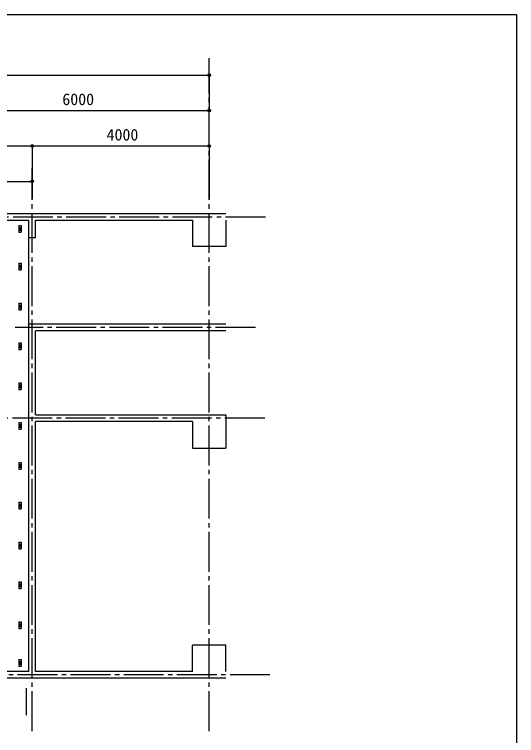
# Model space of a CAD drawing. Units: millimetres, scale not verified. Extents: x -20630 to 20620, y -14480 to 14258.
# Drawn here: x 9277 to 20620, y -2031 to 14258 of the extents above; entities that cross this region are included whole.
import ezdxf
from ezdxf.enums import TextEntityAlignment as Align

# ---------------------------------------------------------------- set-up
doc = ezdxf.new("R2010")
doc.units = ezdxf.units.MM
doc.header["$LTSCALE"] = 100
doc.header["$PDMODE"] = 32
doc.header["$PDSIZE"] = 60
doc.linetypes.add('CHAIN2', pattern=[12, 9, -1, 1, -1])
for name, color, linetype in [('0-1_中線', 7, 'Continuous'), ('1-0_中心線', 7, 'CHAIN2'), ('1-3_太線２', 5, 'Continuous'), ('1-5_寸法', 7, 'Continuous'), ('F-1_中線', 7, 'Continuous')]:
    doc.layers.add(name, color=color, linetype=linetype)
doc.styles.add('ＭＳ ゴシック', font='')
doc.styles.get('ＭＳ ゴシック').set_extended_font_data('MS Gothic')

msp = doc.modelspace()

# ---------------------------------------------------------------- linework, layer by layer
at = {"layer": '0-1_中線'}
for p, q in [((-12197.6, 9763.2), (14052.4, 9763.2)), ((8052.4, 9613.2), (9602.4, 9613.2)), ((9602.4, -586.8), (9602.4, 9613.2)), ((9752.4, 9613.2), (13302.4, 9613.2)), ((9752.4, 9213.2), (9752.4, 9613.2)), ((13302.4, 9613.2), (13302.4, 9013.2)), ((9752.4, 9213.2), (9602.4, 9213.2)), ((14052.4, 7263.2), (9602.4, 7263.2)), ((14052.4, 7113.2), (9752.4, 7113.2)), ((9752.4, 5213.2), (9752.4, 7113.2)), ((9752.4, 5213.2), (14052.4, 5213.2)), ((14052.4, 5213.2), (14052.4, 4463.2)), ((13302.4, 5063.2), (9752.4, 5063.2)), ((9752.4, -586.8), (9752.4, 5063.2)), ((13302.4, 5063.2), (13302.4, 4463.2)), ((13302.4, 4463.2), (14052.4, 4463.2)), ((13302.4, -586.8), (13302.4, 13.2)), ((9602.4, -586.8), (8052.4, -586.8)), ((13302.4, -586.8), (9752.4, -586.8)), ((14052.4, -736.8), (-12197.6, -736.8)), ((9552.4, -1573.3), (9552.4, -957.3))]:
    msp.add_line(p, q, dxfattribs=at)
for points in [[(14052.4, 9613.2), (14052.4, 9013.2), (13302.4, 9013.2)], [(14052.4, -586.8), (14052.4, 13.2), (13302.4, 13.2)]]:
    msp.add_lwpolyline(points, dxfattribs=at)
at = {"layer": '1-0_中心線'}
for p, q in [((13677.4, -1930.2), (13677.4, 13266.7)), ((9677.4, -1930.2), (9677.4, 10786.3)), ((-14754, 9688.2), (15047.2, 9688.2)), ((14722.6, 7188.2), (9295.3, 7188.2)), ((14930.7, 5138.2), (-14754, 5138.2)), ((15047.2, -661.8), (-14754, -661.8))]:
    msp.add_line(p, q, dxfattribs=at)
at = {"layer": '1-3_太線２'}
for p, q in [((9377.4, 9488.2), (9427.4, 9488.2)), ((9427.4, 9488.2), (9427.4, 9338.2)), ((9377.4, 9443.2), (9427.4, 9443.2)), ((9377.4, 9413.2), (9427.4, 9413.2)), ((9377.4, 9383.2), (9427.4, 9383.2)), ((9402.4, 9383.2), (9402.4, 9443.2)), ((9377.4, 8638.2), (9427.4, 8638.2)), ((9427.4, 8638.2), (9427.4, 8488.2)), ((9377.4, 8593.2), (9427.4, 8593.2)), ((9377.4, 8563.2), (9427.4, 8563.2)), ((9377.4, 8533.2), (9427.4, 8533.2)), ((9402.4, 8533.2), (9402.4, 8593.2)), ((9377.4, 7738.2), (9427.4, 7738.2)), ((9377.4, 7693.2), (9427.4, 7693.2)), ((9377.4, 7663.2), (9427.4, 7663.2)), ((9402.4, 7633.2), (9402.4, 7693.2)), ((9427.4, 7738.2), (9427.4, 7588.2)), ((9377.4, 7633.2), (9427.4, 7633.2)), ((9377.4, 6838.2), (9427.4, 6838.2)), ((9377.4, 6793.2), (9427.4, 6793.2)), ((9377.4, 6763.2), (9427.4, 6763.2)), ((9377.4, 6733.2), (9427.4, 6733.2)), ((9402.4, 6733.2), (9402.4, 6793.2)), ((9427.4, 6838.2), (9427.4, 6688.2)), ((9377.4, 5938.2), (9427.4, 5938.2)), ((9377.4, 5893.2), (9427.4, 5893.2)), ((9402.4, 5833.2), (9402.4, 5893.2)), ((9427.4, 5938.2), (9427.4, 5788.2)), ((9377.4, 5863.2), (9427.4, 5863.2)), ((9377.4, 5833.2), (9427.4, 5833.2)), ((9377.4, 5038.2), (9427.4, 5038.2)), ((9377.4, 4993.2), (9427.4, 4993.2)), ((9377.4, 4963.2), (9427.4, 4963.2)), ((9377.4, 4933.2), (9427.4, 4933.2)), ((9402.4, 4933.2), (9402.4, 4993.2)), ((9427.4, 5038.2), (9427.4, 4888.2)), ((9377.4, 4138.2), (9427.4, 4138.2)), ((9377.4, 4093.2), (9427.4, 4093.2)), ((9402.4, 4033.2), (9402.4, 4093.2)), ((9427.4, 4138.2), (9427.4, 3988.2)), ((9377.4, 4063.2), (9427.4, 4063.2)), ((9377.4, 4033.2), (9427.4, 4033.2)), ((9377.4, 3238.2), (9427.4, 3238.2)), ((9377.4, 3193.2), (9427.4, 3193.2)), ((9377.4, 3163.2), (9427.4, 3163.2)), ((9377.4, 3133.2), (9427.4, 3133.2)), ((9402.4, 3133.2), (9402.4, 3193.2)), ((9427.4, 3238.2), (9427.4, 3088.2)), ((9377.4, 2338.2), (9427.4, 2338.2)), ((9377.4, 2293.2), (9427.4, 2293.2)), ((9402.4, 2233.2), (9402.4, 2293.2)), ((9427.4, 2338.2), (9427.4, 2188.2)), ((9377.4, 2263.2), (9427.4, 2263.2)), ((9377.4, 2233.2), (9427.4, 2233.2)), ((9377.4, 1438.2), (9427.4, 1438.2)), ((9377.4, 1393.2), (9427.4, 1393.2)), ((9377.4, 1363.2), (9427.4, 1363.2)), ((9377.4, 1333.2), (9427.4, 1333.2)), ((9402.4, 1333.2), (9402.4, 1393.2)), ((9427.4, 1438.2), (9427.4, 1288.2)), ((9377.4, 538.2), (9427.4, 538.2)), ((9377.4, 493.2), (9427.4, 493.2)), ((9402.4, 433.2), (9402.4, 493.2)), ((9427.4, 538.2), (9427.4, 388.2)), ((9377.4, 463.2), (9427.4, 463.2)), ((9377.4, 433.2), (9427.4, 433.2)), ((9377.4, -311.8), (9427.4, -311.8)), ((9427.4, -311.8), (9427.4, -461.8)), ((9377.4, -356.8), (9427.4, -356.8)), ((9377.4, -386.8), (9427.4, -386.8)), ((9377.4, -416.8), (9427.4, -416.8)), ((9402.4, -416.8), (9402.4, -356.8))]:
    msp.add_line(p, q, dxfattribs=at)
for points in [[(9377.4, 9488.2), (9377.4, 9338.2), (9427.4, 9338.2)], [(9377.4, 8638.2), (9377.4, 8488.2), (9427.4, 8488.2)], [(9377.4, 7738.2), (9377.4, 7588.2), (9427.4, 7588.2)], [(9377.4, 6838.2), (9377.4, 6688.2), (9427.4, 6688.2)], [(9377.4, 5938.2), (9377.4, 5788.2), (9427.4, 5788.2)], [(9377.4, 5038.2), (9377.4, 4888.2), (9427.4, 4888.2)], [(9377.4, 4138.2), (9377.4, 3988.2), (9427.4, 3988.2)], [(9377.4, 3238.2), (9377.4, 3088.2), (9427.4, 3088.2)], [(9377.4, 2338.2), (9377.4, 2188.2), (9427.4, 2188.2)], [(9377.4, 1438.2), (9377.4, 1288.2), (9427.4, 1288.2)], [(9377.4, 538.2), (9377.4, 388.2), (9427.4, 388.2)], [(9377.4, -311.8), (9377.4, -461.8), (9427.4, -461.8)]]:
    msp.add_lwpolyline(points, dxfattribs=at)
at = {"layer": '1-5_寸法'}
for p, q in [((-11822.6, 12886.3), (13677.4, 12886.3)), ((13677.4, 12886.3), (13677.4, 12086.3)), ((13677.4, 11286.3), (13677.4, 12086.3)), ((9677.4, 11286.3), (9677.4, 10087.8)), ((13677.4, 11286.3), (13677.4, 10087.8)), ((7677.4, 10486.3), (9677.4, 10486.3))]:
    msp.add_line(p, q, dxfattribs=at)
for points in [[(-11822.6, 12086.3), (-5822.6, 12086.3), (1177.4, 12086.3), (7677.4, 12086.3), (13677.4, 12086.3)], [(-11822.6, 11286.3), (-10322.6, 11286.3), (9677.4, 11286.3), (13677.4, 11286.3)]]:
    msp.add_lwpolyline(points, dxfattribs=at)
for p in [(13677.4, 12886.3), (13677.4, 12086.3), (9677.4, 11286.3), (13677.4, 11286.3), (9677.4, 10486.3)]:
    msp.add_point(p, dxfattribs=at)
at = {"layer": 'F-1_中線'}
for p, q in [((-20630, 14257.5), (20620, 14257.5)), ((20620, 14257.5), (20620, -14242.5))]:
    msp.add_line(p, q, dxfattribs=at)

# ---------------------------------------------------------------- texts
at = {"layer": '1-5_寸法', "style": 'ＭＳ ゴシック'}
for s, p in [('6000', (10358.5, 12129.4)), ('4000', (11358.5, 11329.4))]:
    msp.add_text(s, height=263.9, dxfattribs=at).set_placement(p, align=Align.BOTTOM_LEFT)

doc.saveas('drawing.dxf')
